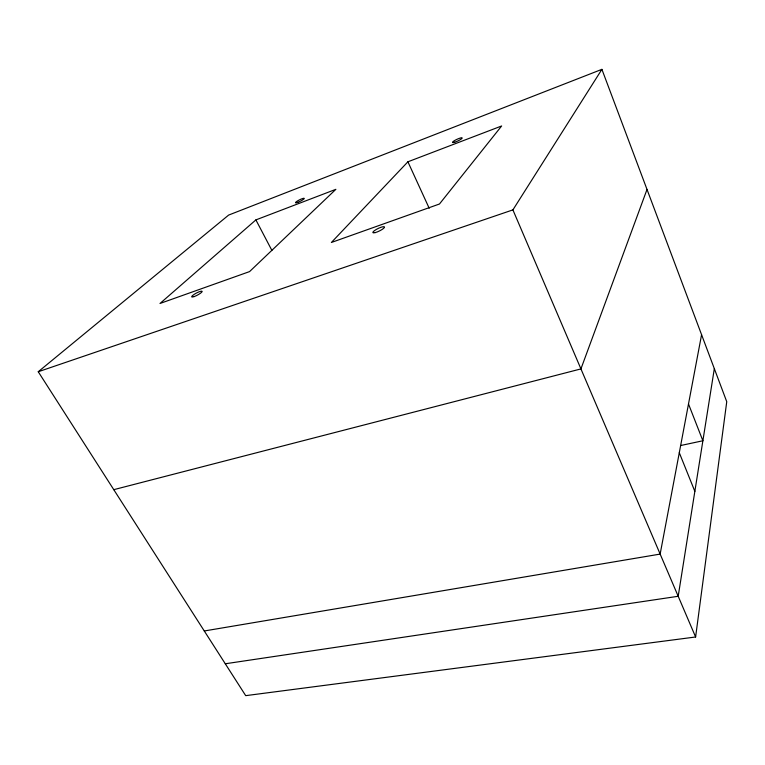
<?xml version="1.0" encoding="UTF-8"?>
<svg xmlns="http://www.w3.org/2000/svg" width="765" height="765" viewBox="0 0 765 765"><rect width="100%" height="100%" fill="white"/><g stroke="black" fill="none" stroke-linecap="round" stroke-linejoin="round"><path stroke-width="1.15" d="M695.615 636.987L726.75 401.711L601.902 69.347L228.649 215.07L38.25 371.742L245.708 695.653L695.615 636.987L512.904 209.887L601.902 69.347M714.328 368.654L678.192 596.279L225.293 663.771M701.582 334.707L660.147 554.09L204.284 630.972M647.018 189.443L580.931 368.912L113.784 489.667M407.908 161.797L331.379 242.476L439.464 204.006L501.639 125.976L407.908 161.797L429.203 208.271M255.893 219.899L160 303.476L249.572 271.594L335.873 189.328L255.893 219.899L271.881 250.394M38.25 371.742L512.904 209.887M680.869 445.479L702.882 440.764L688.5 403.987M679.291 452.727L694.85 491.369M375.261 232.598A6.474 1.406 -25.9 0 0 384.527 227.262A6.474 1.406 -25.9 0 0 376.332 229.423A6.474 1.406 -25.9 0 0 375.261 232.598M194.176 296.581A5.938 1.157 -27.9 0 0 202.18 291.465A5.938 1.157 -27.9 0 0 194.348 294.248A5.938 1.157 -27.9 0 0 194.176 296.581M454.773 142.204A5.345 0.937 -25 0 0 462.203 138.025A5.345 0.937 -25 0 0 455.051 140.291A5.345 0.937 -25 0 0 454.773 142.204M297.977 202.295A4.906 0.813 -26.5 0 0 304.26 198.374A4.906 0.813 -26.5 0 0 297.365 201.023A4.906 0.813 -26.5 0 0 297.977 202.295"/></g></svg>
